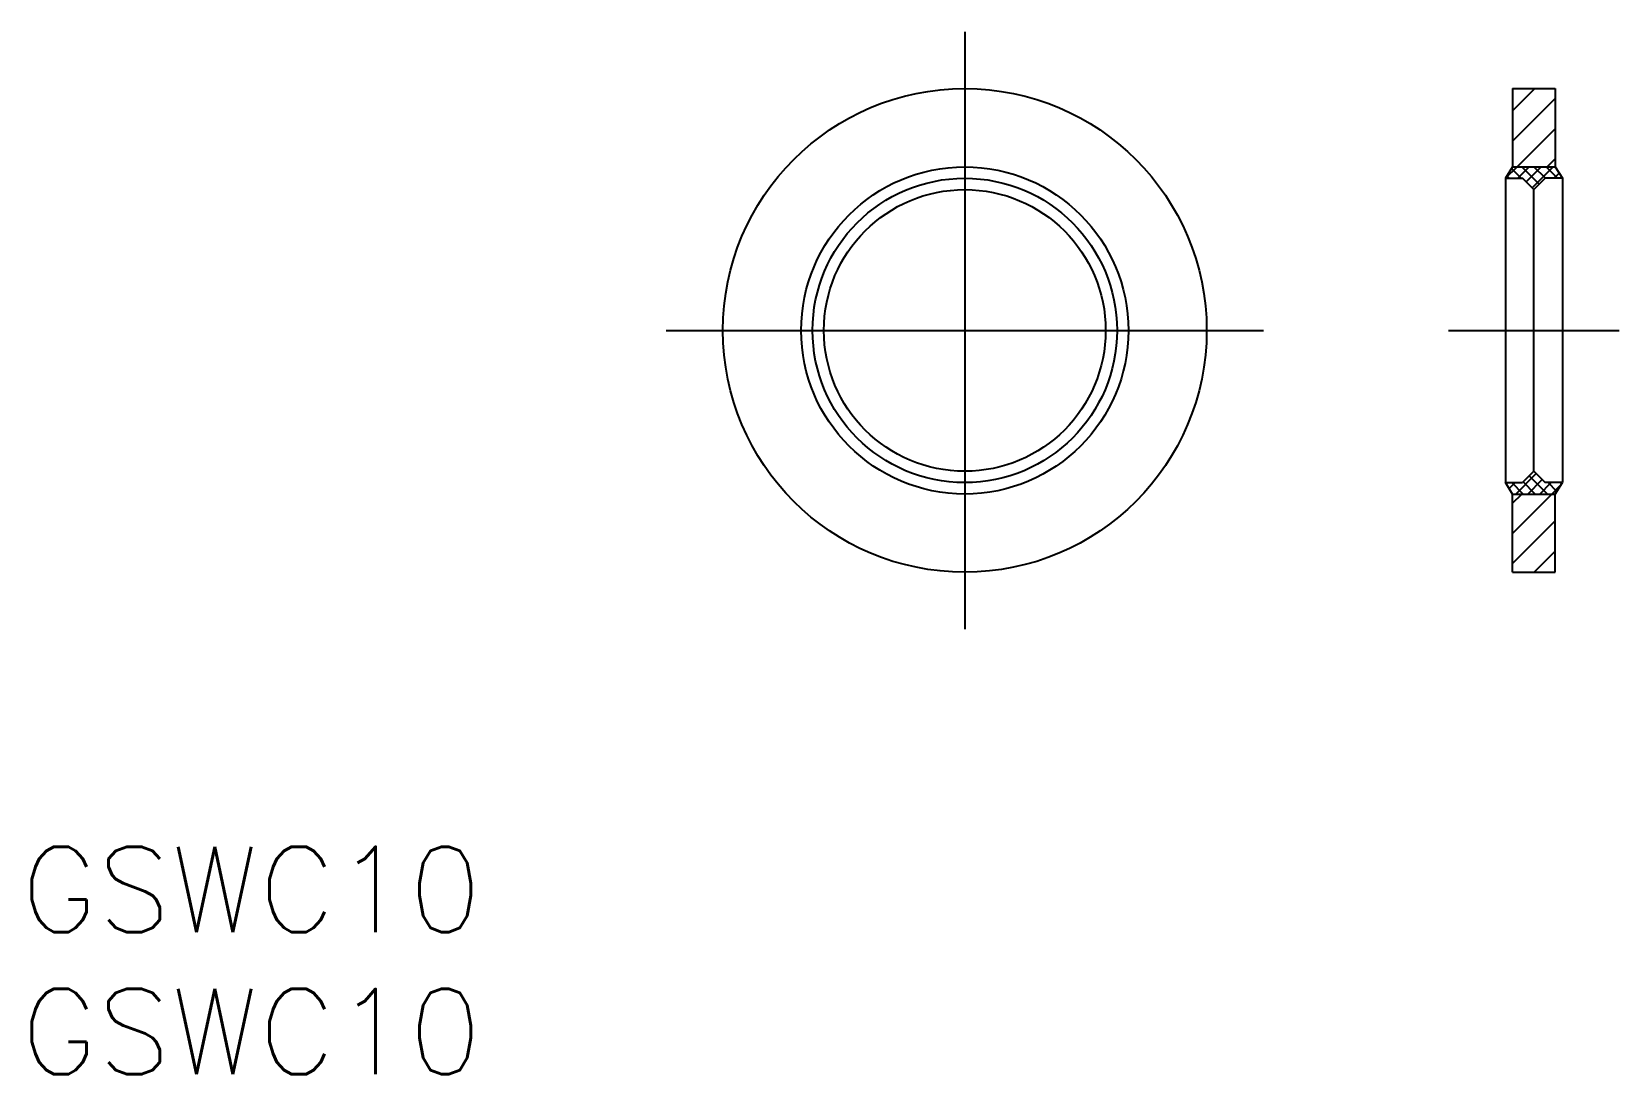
# Model space of a CAD drawing. Extents: x -32.8 to 23, y -26.1 to 10.5.
import ezdxf

# ---------------------------------------------------------------- set-up
doc = ezdxf.new("R2010")
doc.units = 0
doc.linetypes.add('CENTER', pattern=[50.8, 31.75, -6.35, 6.35, -6.35])
doc.layers.get('0').update_dxf_attribs({"linetype": 'CONTINUOUS'})
doc.layers.add('CENTER', color=1, linetype='CENTER')
doc.styles.get("Standard").update_dxf_attribs({"font": 'txt.shx', "height": 3, "bigfont": 'bigfont.shx'})

msp = doc.modelspace()

# ---------------------------------------------------------------- linework, layer by layer
at = {"color": 7, "linetype": 'CONTINUOUS'}
for p, q in [((19.25, 8.5), (20.75, 8.5)), ((19.25, 8.5), (19.25, 5.75)), ((20.75, 8.5), (20.75, 5.75)), ((19.25, 5.75), (19, 5.35)), ((19.25, 5.75), (20.75, 5.75)), ((20.75, 5.75), (21, 5.35)), ((19, 5.35), (19, -5.35)), ((19, 5.35), (19.6, 5.35)), ((20, 4.95), (19.6, 5.35)), ((20, 4.95), (20.4, 5.35)), ((21, 5.35), (20.4, 5.35)), ((21, 5.35), (21, -5.35)), ((20, -4.95), (20, 4.95)), ((20, -4.95), (19.6, -5.35)), ((20, -4.95), (20.4, -5.35)), ((19, -5.35), (19.6, -5.35)), ((19.25, -5.75), (19, -5.35)), ((21, -5.35), (20.4, -5.35)), ((20.75, -5.75), (21, -5.35)), ((19.25, -5.75), (20.75, -5.75)), ((19.25, -8.5), (19.25, -5.75)), ((20.75, -8.5), (20.75, -5.75)), ((19.25, -8.5), (20.75, -8.5))]:
    msp.add_line(p, q, dxfattribs=at)
at = {"color": 3, "linetype": 'CONTINUOUS'}
for p, q in [((19.25, 7.714), (20.036, 8.5)), ((19.25, 6.653), (20.75, 8.153)), ((19.408, 5.75), (20.75, 7.092)), ((19.008, 5.35), (19.408, 5.75)), ((19.555, 5.35), (19.214, 5.692)), ((19.432, 5.35), (19.832, 5.75)), ((20.19, 5.14), (19.58, 5.75)), ((19.728, 5.222), (20.256, 5.75)), ((19.94, 5.01), (20.68, 5.75)), ((20.404, 5.35), (20.004, 5.75)), ((20.828, 5.35), (20.428, 5.75)), ((20.468, 5.75), (20.75, 6.032)), ((19.131, 5.35), (19.05, 5.431)), ((20.705, 5.35), (20.886, 5.532)), ((19.13, -5.558), (19.339, -5.35)), ((19.625, -5.75), (19.225, -5.35)), ((19.363, -5.75), (20.081, -5.031)), ((20.049, -5.75), (19.624, -5.326)), ((19.787, -5.75), (20.294, -5.244)), ((20.473, -5.75), (19.837, -5.113)), ((20.211, -5.75), (20.611, -5.35)), ((20.807, -5.659), (20.497, -5.35)), ((20.636, -5.75), (20.941, -5.445)), ((20.97, -5.398), (20.922, -5.35)), ((19.25, -6.075), (19.575, -5.75)), ((19.25, -7.136), (20.636, -5.75)), ((19.25, -8.196), (20.75, -6.696)), ((20.007, -8.5), (20.75, -7.757))]:
    msp.add_line(p, q, dxfattribs=at)
at = {"color": 7, "linetype": 'CONTINUOUS'}
for radius in [8.5, 5.75, 5.35, 4.95]:
    msp.add_circle((0, 0), radius, dxfattribs=at)
at = {"layer": 'CENTER', "color": 1, "linetype": 'CENTER'}
for p, q in [((0, 10.5), (0, -10.5)), ((-10.5, 0), (10.5, 0)), ((17, 0), (23, 0))]:
    msp.add_line(p, q, dxfattribs=at)

# ---------------------------------------------------------------- texts
at = {"color": 7, "linetype": 'CONTINUOUS'}
for p in [(-33.175, -21.147), (-33.175, -26.147)]:
    msp.add_text('GSWC10', height=3, dxfattribs=at).set_placement(p)

doc.saveas('drawing.dxf')
